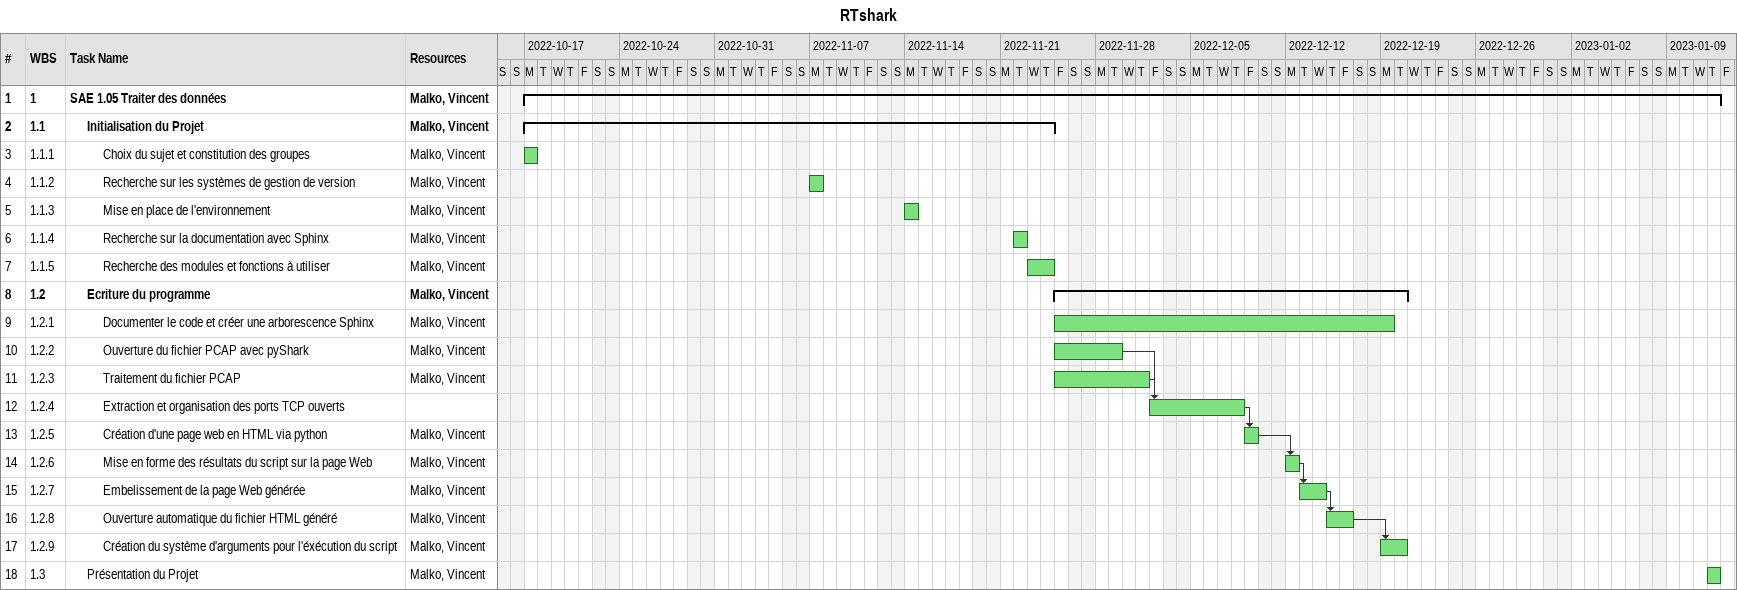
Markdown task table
RTshark

| ID | WBS | Task | Start | Finish | Predecessors | Resources |
|---|---|---|---|---|---|---|
| 1 | 1 | **SAE 1.05 Traiter des données** | 2022-10-17 | 2023-01-12 |  | Malko, Vincent |
| 2 | 1.1 | **Initialisation du Projet** | 2022-10-17 | 2022-11-24 |  | Malko, Vincent |
| 3 | 1.1.1 | Choix du sujet et constitution des groupes | 2022-10-17 | 2022-10-17 |  | Malko, Vincent |
| 4 | 1.1.2 | Recherche sur les systèmes de gestion de version | 2022-11-07 | 2022-11-07 |  | Malko, Vincent |
| 5 | 1.1.3 | Mise en place de l'environnement | 2022-11-14 | 2022-11-14 |  | Malko, Vincent |
| 6 | 1.1.4 | Recherche sur la documentation avec Sphinx | 2022-11-22 | 2022-11-22 |  | Malko, Vincent |
| 7 | 1.1.5 | Recherche des modules et fonctions à utiliser | 2022-11-23 | 2022-11-24 |  | Malko, Vincent |
| 8 | 1.2 | **Ecriture du programme** | 2022-11-25 | 2022-12-20 |  | Malko, Vincent |
| 9 | 1.2.1 | Documenter le code et créer une arborescence Sphinx | 2022-11-25 | 2022-12-19 |  | Malko, Vincent |
| 10 | 1.2.2 | Ouverture du fichier PCAP avec pyShark | 2022-11-25 | 2022-11-29 |  | Malko, Vincent |
| 11 | 1.2.3 | Traitement du fichier PCAP | 2022-11-25 | 2022-12-01 |  | Malko, Vincent |
| 12 | 1.2.4 | Extraction et organisation des ports TCP ouverts | 2022-12-02 | 2022-12-08 | 10, 11 |  |
| 13 | 1.2.5 | Création d'une page web en HTML via python | 2022-12-09 | 2022-12-09 | 12 | Malko, Vincent |
| 14 | 1.2.6 | Mise en forme des résultats du script sur la page Web | 2022-12-12 | 2022-12-12 | 13 | Malko, Vincent |
| 15 | 1.2.7 | Embelissement de la page Web générée | 2022-12-13 | 2022-12-14 | 14 | Malko, Vincent |
| 16 | 1.2.8 | Ouverture automatique du fichier HTML généré | 2022-12-15 | 2022-12-16 | 15 | Malko, Vincent |
| 17 | 1.2.9 | Création du système d'arguments pour l'éxécution du script | 2022-12-19 | 2022-12-20 | 16 | Malko, Vincent |
| 18 | 1.3 | Présentation du Projet | 2023-01-12 | 2023-01-12 |  | Malko, Vincent |
